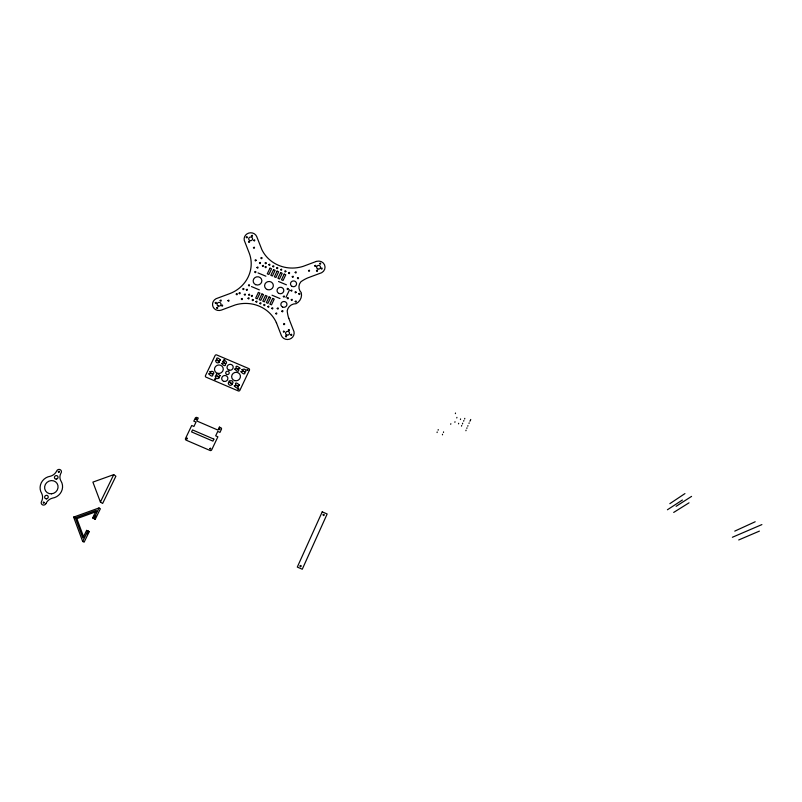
<?xml version="1.0" encoding="UTF-8"?>
<svg xmlns="http://www.w3.org/2000/svg" width="802" height="802" viewBox="0 0 802 802"><rect width="100%" height="100%" fill="white"/><g stroke="black" fill="none" stroke-linecap="round" stroke-linejoin="round"><path stroke-width="1.2" d="M442.443 434.834L442.524 434.273M443.486 432.448L443.566 431.877M437.08 432.559L437.18 431.957M438.133 430.173L438.233 429.571M450.714 424.288L450.834 423.717M455.376 413.632L455.516 413.03M454.874 422.303L455.005 421.722M456.779 417.962L456.909 417.371M458.533 423.857L458.674 423.276M460.438 419.506L460.579 418.915M461.521 426.123L461.671 425.511M462.463 423.937L462.684 423.195M463.676 421.17L463.837 420.539M464.629 418.995L464.789 418.363M465.912 430.734L466.062 430.163M466.844 428.378L466.995 427.817M467.787 426.193L467.947 425.631M469 423.416L469.16 422.854M469.942 421.24L470.102 420.669M470.553 420.047L470.714 419.456M94.205 516.147L94.205 516.819M285.943 297.392L289.542 289.773M86.606 530.393L82.877 538.042L75.388 517.881L96.38 510.313L92.681 517.902L95.288 519.215L100.36 508.769L99.007 507.957L73.624 517.1L82.686 541.5L84.13 542.162L89.243 531.646L86.606 530.393L87.829 530.934L82.686 541.5M100.4 502.052L113.744 474.634L115.879 476.228L102.636 503.455L100.4 502.052L92.892 482.112L113.744 474.634M99.007 507.957L93.904 518.443L92.681 517.902M669.84 503.666L684.948 493.591M667.414 509.771L682.402 500.017M676.116 506.323L691.575 496.388M673.69 512.428L689.028 502.824M734.752 531.124L755.183 521.761M732.376 537.27L761.9 524.588M738.712 539.957L759.404 531.114M316.239 261.462L303.326 266.294A33.915 32.05 -7.5 0 1 261.873 249.673L256.73 236.61A6.536 6.165 -10.6 0 0 248.79 233.061A6.536 6.165 -10.6 0 0 244.269 240.359L249.302 253.292A33.042 31.218 -13.6 0 1 229.873 293.582L216.019 298.725A6.616 6.286 -15.3 0 0 213.071 306.885A6.616 6.286 -15.3 0 0 221.282 310.113L235.357 304.9A34.556 33.042 -14.9 0 1 276.139 322.113L276.55 323.005M75.388 517.881L76.852 518.653L96.591 511.536M316.299 261.452L316.63 261.342A6.556 6.226 -6.2 0 1 321.652 272.72L307.908 277.833A34.296 32.812 -6.9 0 0 300.89 281.773A8.611 8.21 -7.6 0 0 301.241 292.63A10.246 9.774 -9.2 0 1 296.038 303.697A8.682 8.301 -9.4 0 0 287.206 310.755L287.206 310.795A34.296 32.812 -6.9 0 0 288.489 317.492L288.8 318.424M258.023 272.911L265.903 276.209M278.535 281.512L286.434 284.82M251.477 286.565L259.377 289.883M272.028 295.206L279.948 298.534M94.065 518.673L95.288 519.215M88.019 531.114L89.243 531.646M73.624 517.1L75.107 517.881M288.68 318.063L294.003 331.677A6.627 6.356 -11 0 1 289.462 339.206A6.627 6.356 -11 0 1 281.372 335.547L276.329 322.514M76.852 518.653L83.899 537.611M186.375 438.554C187.427 440.408 187.798 436.729 186.375 438.554M300.038 565.981C301.171 568.448 301.833 563.906 300.038 565.981M256.189 260.299C254.695 262.495 254.815 258.274 256.189 260.299M275.698 313.492C276.81 315.717 277.482 311.477 275.698 313.492M317.532 270.765C316.349 273.001 315.898 268.83 317.532 270.765M319.617 263.567C320.67 265.843 321.341 261.693 319.617 263.567M321.091 268.469C322.143 270.745 322.815 266.595 321.091 268.469M308.499 270.665C309.552 272.941 310.234 268.78 308.499 270.665M314.765 265.833C315.828 268.109 316.499 263.958 314.765 265.833M295.206 301.462C296.269 303.768 296.951 299.567 295.206 301.462M296.138 292.199C294.946 294.444 294.504 290.244 296.138 292.199M298.805 293.833C299.858 296.128 300.55 291.948 298.805 293.833M285.893 271.297C284.7 273.542 284.269 269.362 285.893 271.297M284.429 331.567C283.226 333.843 282.795 329.592 284.429 331.567M284.66 324.018C283.457 326.294 283.016 322.053 284.66 324.018M285.462 336.228C286.525 338.554 287.216 334.314 285.462 336.228M287.276 298.133C288.329 300.429 289.031 296.239 287.276 298.133M288.55 272.931C289.602 275.206 290.284 271.046 288.55 272.931M288.359 330.053C289.422 332.369 290.123 328.148 288.359 330.053M290.885 290.514C291.938 292.8 292.63 288.62 290.885 290.514M291.246 299.798C292.429 302.083 292.8 297.893 291.246 299.798M292.239 276.71C293.291 278.986 293.983 274.825 292.239 276.71M290.695 334.745C291.758 337.061 292.459 332.83 290.695 334.745M276.72 267.978C277.763 270.254 278.454 266.104 276.72 267.978M277.231 308.409C278.284 310.715 278.986 306.514 277.231 308.409M280.66 269.622C281.702 271.898 282.404 267.748 280.66 269.622M265.141 266.986C266.184 269.251 266.886 265.111 265.141 266.986M263.858 304.94C264.901 307.236 265.612 303.046 263.858 304.94M266.194 263.056C264.991 265.302 264.57 261.111 266.194 263.056M268.84 264.68C269.883 266.946 270.585 262.805 268.84 264.68M267.798 306.605C268.881 308.97 269.602 304.66 267.798 306.605M271.778 308.279C272.83 310.585 273.532 306.384 271.778 308.279M253.282 299.958C252.069 302.224 251.658 298.013 253.282 299.958M254.835 271.968C255.878 274.244 256.58 270.094 254.835 271.968M256.981 267.507C258.023 269.773 258.725 265.622 256.981 267.507M259.457 262.946C260.5 265.221 261.201 261.071 259.457 262.946M262.384 265.833C263.427 268.099 264.129 263.948 262.384 265.833M239.888 368.268C235.858 371.948 233.643 362.163 239.888 368.268M239.377 385.06C235.337 388.759 233.121 378.915 239.377 385.06M243.868 288.971C242.665 291.226 242.254 287.026 243.868 288.971M246.264 237.202C247.297 239.457 248.008 235.347 246.264 237.202M241.011 371.727C246.054 377.792 246.465 369.04 241.011 371.727M244.309 294.514C245.352 296.81 246.074 292.63 244.309 294.514M241.973 369.692C247.016 375.757 247.417 367.005 241.973 369.692M246.304 289.743C247.347 292.028 248.059 287.858 246.304 289.743M248.54 241.753C249.572 244.008 250.274 239.888 248.54 241.753M248.029 298.274C249.071 300.57 249.783 296.379 248.029 298.274M248.47 285.251C249.502 287.537 250.214 283.357 248.47 285.251M248.57 294.665C249.612 296.961 250.324 292.78 248.57 294.665M251.437 235.758C252.47 238.014 253.171 233.903 251.437 235.758M251.337 295.828C252.379 298.123 253.091 293.943 251.337 295.828M253.703 240.309C254.745 242.565 255.447 238.445 253.703 240.309M253.452 247.658C254.495 249.913 255.196 245.793 253.452 247.658M229.061 381.191C234.104 387.266 234.525 378.494 229.061 381.191M232.209 384.449C228.159 388.148 225.953 378.313 232.209 384.449M236.229 294.103C237.272 296.389 237.993 292.209 236.229 294.103M234.816 369.08C239.858 375.146 240.269 366.404 234.816 369.08M234.294 385.872C239.347 391.967 239.758 383.176 234.294 385.872M221.552 305.502C222.595 307.798 223.317 303.597 221.552 305.502M219.537 362.043C215.507 365.712 213.322 355.948 219.537 362.043M219.187 377.762C215.147 381.451 212.951 371.637 219.187 377.762M220.51 360.018C216.47 363.687 214.284 353.933 220.51 360.018M220.159 375.727C216.119 379.406 213.923 369.612 220.159 375.727M221.623 363.466C226.645 369.511 227.066 360.78 221.623 363.466M222.585 361.441C227.618 367.486 228.039 358.765 222.585 361.441M227.958 300.61C229.001 302.905 229.723 298.715 227.958 300.61M208.891 373.902C213.913 379.968 214.345 371.216 208.891 373.902M209.863 371.867C214.886 377.932 215.317 369.181 209.863 371.867M215.237 302.825C216.269 305.131 217.001 300.93 215.237 302.825M216.64 307.798C217.673 310.103 218.405 305.903 216.64 307.798M220.149 300.529C221.182 302.825 221.913 298.635 220.149 300.529M255.938 301.632C256.971 303.878 257.763 299.677 255.938 301.632M260.991 258.023C262.053 260.249 262.735 256.079 260.991 258.023M241.352 298.986C242.485 301.211 243.026 297.031 241.352 298.986M239.106 293.171C240.159 295.407 240.921 291.206 239.106 293.171M223.888 360.038C224.71 361.923 225.462 358.484 223.898 359.978M195.698 419.025C196.58 420.96 197.212 417.331 195.698 419.025M323.106 514.824C324.078 517.32 325 512.889 323.106 514.824M58.285 471.756C59.388 474.112 60.09 469.691 58.285 471.756M44.361 502.613C42.807 504.889 42.977 500.408 44.361 502.613M87.197 533.731L87.829 532.739L87.197 533.731M95.258 517.14L95.889 516.167L95.258 517.14M259.898 303.276C260.79 305.542 261.813 301.512 259.918 303.196M288.219 288.961C286.655 291.006 286.976 286.815 288.219 288.961M295.156 272.309C296.108 274.595 297.001 270.444 295.156 272.309M297.442 278.073C298.374 280.359 299.336 276.249 297.442 278.073M283.317 296.459C284.269 298.755 285.181 294.615 283.317 296.459M281.843 311.146C282.745 313.462 283.768 309.271 281.843 311.146M247.046 369.862C247.808 371.827 248.66 368.288 247.046 369.862M237.963 389.06C238.755 391.005 239.648 387.416 237.963 389.06M219.036 429.03C219.778 431.015 220.71 427.436 219.036 429.03M214.746 379.145C215.588 381.09 216.319 377.511 214.746 379.145M209.773 448.579C210.575 450.564 211.457 446.925 209.773 448.579M272.81 266.204C273.362 268.64 274.906 264.7 272.81 266.204M322.224 511.846L297.301 567.064L302.264 569.23L327.156 513.972L322.224 511.846M219.377 427.105L217.964 430.093L196.841 421L198.254 418.032L197.001 417.491A1.343 1.293 -24.4 0 0 195.227 418.163L193.803 421.14L196.019 422.083L193.934 426.453L191.718 425.501L185.533 438.453A1.343 1.293 -26.8 0 0 186.164 440.168L210.064 450.483A1.233 1.193 -26.3 0 0 211.698 449.862L217.893 436.779L215.678 435.827L217.753 431.436L219.969 432.398L221.422 429.311A1.233 1.183 -23.6 0 0 220.831 427.737L219.377 427.105M213.863 439.125L212.921 441.12L191.568 431.917L192.52 429.922L213.863 439.125M249.422 370.143L239.878 390.313A1.223 1.173 -18.8 0 1 238.264 390.925L206.054 377.161A1.223 1.163 -20.3 0 1 205.472 375.617L215.106 355.537A1.213 1.163 -18.3 0 1 216.71 354.935L248.831 368.599A1.213 1.163 -16.6 0 1 249.422 370.143M265.502 295.437L262.775 301.161L264.359 301.823L267.086 296.098L265.502 295.437M277.081 271.126L274.374 276.81L275.958 277.472L278.665 271.788L277.081 271.126M269.071 296.93L266.344 302.665L267.928 303.326L270.645 297.602L269.071 296.93M280.63 272.61L277.933 278.294L279.507 278.956L282.214 273.271L280.63 272.61M272.63 298.434L269.903 304.158L271.497 304.83L274.214 299.096L272.63 298.434M284.179 274.104L281.482 279.788L283.066 280.449L285.763 274.765L284.179 274.104M258.384 292.439L255.658 298.164L257.242 298.825L259.968 293.111L258.384 292.439M269.993 268.159L267.277 273.833L268.86 274.495L271.567 268.82L269.993 268.159M261.943 293.943L259.216 299.657L260.8 300.329L263.527 294.605L261.943 293.943M273.532 269.642L270.825 275.317L272.409 275.978L275.116 270.304L273.532 269.642M45.904 503.616L45.834 503.756A2.526 2.396 -37.2 0 1 42.576 504.879A2.526 2.396 -37.2 0 1 41.403 501.801L41.473 501.661A9.534 9.002 -37 0 0 41.694 493.39A11.459 10.837 -35.9 0 1 50.195 476.288A9.524 9.002 -34.4 0 0 56.681 471.005A2.506 2.376 -34.5 0 1 59.909 469.551A2.506 2.376 -34.5 0 1 61.233 472.649L60.802 473.431A8.301 7.87 -34.7 0 0 60.962 481.01A11.459 10.837 -35.9 0 1 52.491 498.132A9.534 9.033 -37.4 0 0 45.904 503.616M51.468 493.811A6.877 6.506 -35.9 0 0 57.112 483.476A6.877 6.506 -35.9 0 0 45.433 484.308A6.877 6.506 -35.9 0 0 51.468 493.811M56.26 479.105A1.825 1.734 -35 0 0 57.764 476.358A1.825 1.734 -35 0 0 54.646 476.568A1.825 1.734 -35 0 0 56.26 479.105M46.476 498.844A1.835 1.734 -36.7 0 0 47.99 496.087A1.835 1.734 -36.7 0 0 44.862 496.308A1.835 1.734 -36.7 0 0 46.476 498.844M286.745 334.975A1.975 1.895 -11 0 0 289.522 333.02A1.975 1.895 -11 0 0 286.414 331.707A1.975 1.895 -11 0 0 286.745 334.975M267.317 289.562A4.381 4.17 -10.8 0 0 273.302 285.011A4.381 4.17 -10.8 0 0 266.274 282.414A4.381 4.17 -10.8 0 0 267.317 289.562M255.617 284.65A4.351 4.13 -11.5 0 0 261.843 280.51A4.351 4.13 -11.5 0 0 255.076 277.512A4.351 4.13 -11.5 0 0 255.617 284.65M278.956 293.442A3.388 3.228 -10 0 0 283.798 290.214A3.388 3.228 -10 0 0 278.515 287.868A3.388 3.228 -10 0 0 278.956 293.442M292.088 286.394A3.048 2.897 -8.7 0 0 296.57 283.677A3.048 2.897 -8.7 0 0 291.918 281.372A3.048 2.897 -8.7 0 0 292.088 286.394M282.585 307.056A3.058 2.917 -10.2 0 0 286.946 304.138A3.058 2.917 -10.2 0 0 282.184 302.023A3.058 2.917 -10.2 0 0 282.585 307.056M218.194 305.973A1.965 1.875 -15.3 0 0 220.981 304.038A1.965 1.875 -15.3 0 0 217.903 302.745A1.965 1.875 -15.3 0 0 218.194 305.973M317.772 268.951A1.945 1.855 -6.2 0 0 320.509 267.036A1.945 1.855 -6.2 0 0 317.432 265.753A1.945 1.855 -6.2 0 0 317.772 268.951M249.813 240.53A1.945 1.835 -10.6 0 0 252.56 238.645A1.945 1.835 -10.6 0 0 249.502 237.372A1.945 1.835 -10.6 0 0 249.813 240.53M234.625 380.619A4.431 4.251 -18.1 0 0 240.379 375.627A4.431 4.251 -18.1 0 0 233.151 373.401A4.431 4.251 -18.1 0 0 234.625 380.619M217.974 373.411A4.421 4.241 -19 0 0 223.056 367.787A4.421 4.241 -19 0 0 215.588 366.464A4.421 4.241 -19 0 0 217.974 373.411M223.969 381.381A3.098 2.977 -19.1 0 0 227.778 377.652A3.098 2.977 -19.1 0 0 222.625 376.399A3.098 2.977 -19.1 0 0 223.969 381.381M226.886 374.504A1.774 1.694 -18.5 0 0 229.192 372.509A1.774 1.694 -18.5 0 0 226.304 371.627A1.774 1.694 -18.5 0 0 226.886 374.504M229.121 370.143A3.098 2.967 -18 0 0 233.141 366.654A3.098 2.967 -18 0 0 228.089 365.1A3.098 2.967 -18 0 0 229.121 370.143"/></g></svg>
